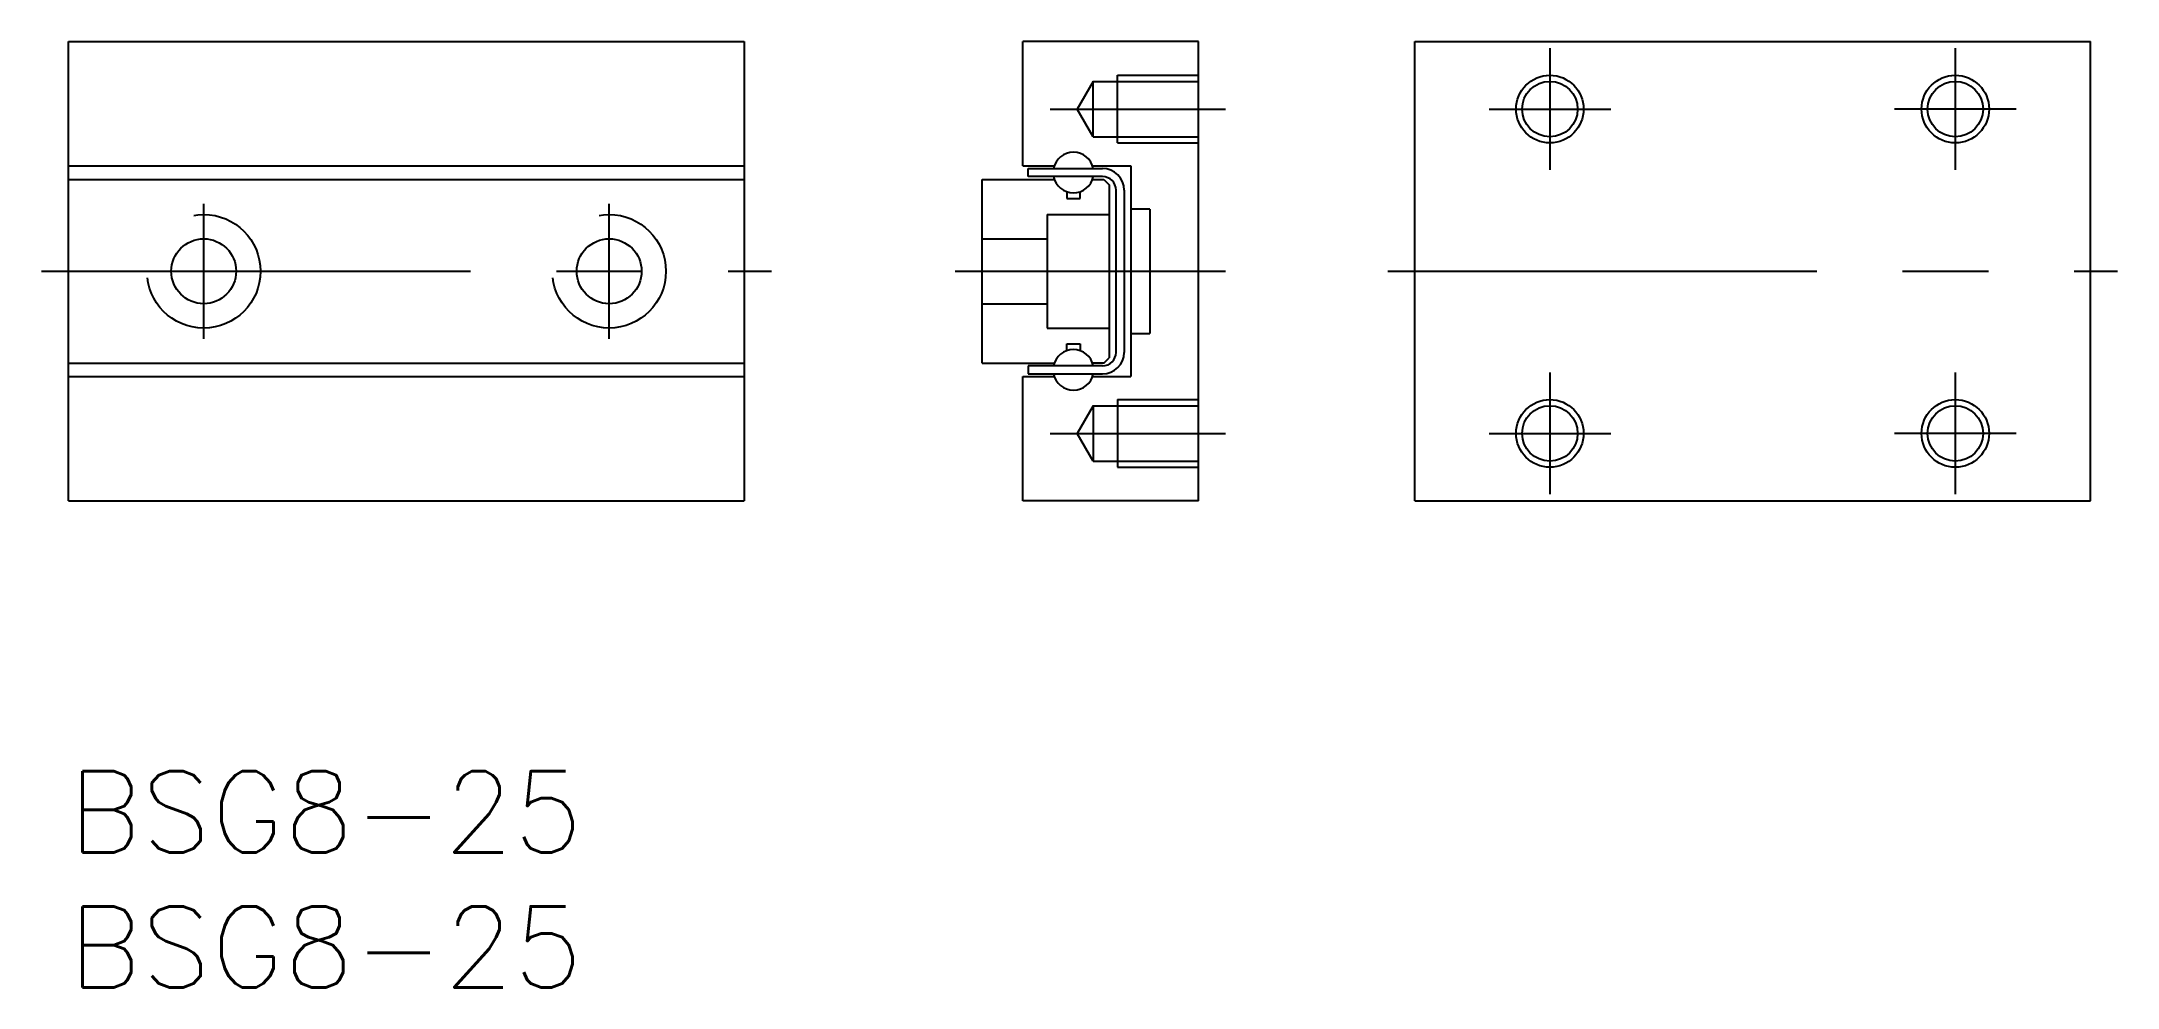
# Model space of a CAD drawing. Extents: x -1 to 75.8, y -8 to 27.
import ezdxf

# ---------------------------------------------------------------- set-up
doc = ezdxf.new("R2010")
doc.units = 0
doc.header["$LTSCALE"] = 0.5
doc.linetypes.add('CENTER', pattern=[50.8, 31.75, -6.35, 6.35, -6.35])
doc.linetypes.add('DASHED', pattern=[19.05, 12.7, -6.35])
for name, color, linetype in [('MSM_CENTER', 1, 'CENTER'), ('MSM_CONTINUOUS', 7, 'CONTINUOUS'), ('MSM_DASHED', 4, 'DASHED'), ('MSM_NARROW', 5, 'CONTINUOUS'), ('MSM_PART_NUMBER', 7, 'CONTINUOUS')]:
    doc.layers.add(name, color=color, linetype=linetype)
doc.styles.get("Standard").update_dxf_attribs({"font": 'txt.shx', "height": 3, "bigfont": 'bigfont.shx'})

# ---------------------------------------------------------------- blocks, each defined once
blk = doc.blocks.new('*U2')
at = {"layer": 'MSM_PART_NUMBER'}
blk.add_text('BSG8-25', height=3, dxfattribs=at).set_placement((0, -3))
blk = doc.blocks.new('*U3')
at = {"layer": 'MSM_PART_NUMBER'}
blk.add_text('BSG8-25', height=3, dxfattribs=at).set_placement((0, -8))

msp = doc.modelspace()

# ---------------------------------------------------------------- linework, layer by layer
at = {"layer": 'MSM_CENTER'}
for p, q in [((54.802, 26.75), (54.802, 22.25)), ((69.802, 26.75), (69.802, 22.25)), ((36.31, 24.5), (42.802, 24.5)), ((52.552, 24.5), (57.052, 24.5)), ((72.052, 24.5), (67.552, 24.5)), ((5, 16), (5, 21)), ((20, 16), (20, 21)), ((-1, 18.5), (26, 18.5)), ((32.802, 18.5), (42.802, 18.5)), ((48.802, 18.5), (75.802, 18.5)), ((54.802, 14.75), (54.802, 10.25)), ((69.802, 14.75), (69.802, 10.25)), ((36.31, 12.5), (42.802, 12.5)), ((52.552, 12.5), (57.052, 12.5)), ((72.052, 12.5), (67.552, 12.5))]:
    msp.add_line(p, q, dxfattribs=at)
at = {"layer": 'MSM_CONTINUOUS'}
for p, q in [((0, 27), (25, 27)), ((0, 10), (0, 27)), ((25, 27), (25, 10)), ((35.302, 22.4), (35.302, 27)), ((41.802, 27), (35.302, 27)), ((41.802, 10), (41.802, 27)), ((49.802, 27), (74.802, 27)), ((49.802, 10), (49.802, 27)), ((74.802, 10), (74.802, 27)), ((35.302, 22.4), (35.302, 23.044)), ((0, 22.4), (25, 22.4)), ((35.302, 22.4), (36.469, 22.4)), ((35.502, 22), (35.502, 22.3)), ((35.502, 22.3), (38.252, 22.3)), ((37.884, 22.4), (39.302, 22.4)), ((39.302, 22.4), (39.302, 14.6)), ((0, 21.9), (25, 21.9)), ((33.802, 15.1), (33.802, 21.9)), ((33.802, 21.9), (36.469, 21.9)), ((38.252, 22), (35.502, 22)), ((37.884, 21.9), (38.302, 21.9)), ((38.302, 21.9), (38.502, 21.7)), ((38.502, 21.7), (38.502, 15.3)), ((36.927, 21.443), (36.927, 21.188)), ((36.927, 21.188), (37.427, 21.188)), ((37.427, 21.188), (37.427, 21.443)), ((38.752, 15.5), (38.752, 21.5)), ((39.052, 21.5), (39.052, 15.5)), ((40.002, 20.8), (39.302, 20.8)), ((40.002, 20.8), (40.002, 16.2)), ((39.302, 16.2), (40.002, 16.2)), ((36.927, 15.812), (37.427, 15.812)), ((36.927, 15.557), (36.927, 15.812)), ((37.427, 15.812), (37.427, 15.557)), ((0, 15.1), (25, 15.1)), ((0, 14.6), (25, 14.6)), ((33.802, 15.1), (36.469, 15.1)), ((35.302, 10), (35.302, 14.6)), ((35.302, 14.6), (36.469, 14.6)), ((35.502, 15), (35.502, 14.7)), ((38.252, 15), (35.502, 15)), ((35.502, 14.7), (38.252, 14.7)), ((35.637, 15.1), (35.683, 15.1)), ((38.302, 15.1), (37.884, 15.1)), ((37.884, 14.6), (39.302, 14.6)), ((38.302, 15.1), (38.502, 15.3)), ((0, 10), (25, 10)), ((41.802, 10), (35.302, 10)), ((41.802, 10), (35.302, 10)), ((49.802, 10), (74.802, 10))]:
    msp.add_line(p, q, dxfattribs=at)
for centre, radius in [((54.802, 24.5), 1.025), ((69.802, 24.5), 1.025), ((5, 18.5), 1.2), ((20, 18.5), 1.2), ((54.802, 12.5), 1.025), ((69.802, 12.5), 1.025)]:
    msp.add_circle(centre, radius, dxfattribs=at)
for centre, radius, start, end in [((37.177, 22.15), 0.75, 11.47723, 168.46304), ((38.252, 21.5), 0.8, 0, 90), ((37.177, 22.15), 0.75, 191.53696, 348.36956), ((38.252, 21.5), 0.5, 0, 90), ((37.177, 14.85), 0.75, 11.63044, 168.46304), ((38.252, 15.5), 0.5, 270, 0), ((38.252, 15.5), 0.8, 270, 0), ((37.177, 14.85), 0.75, 191.53696, 348.52277)]:
    msp.add_arc(centre, radius, start, end, dxfattribs=at)
at = {"layer": 'MSM_DASHED'}
for p, q in [((37.902, 25.525), (37.31, 24.5)), ((37.902, 23.475), (37.902, 25.525)), ((37.902, 25.525), (41.802, 25.525)), ((38.802, 23.25), (38.802, 25.75)), ((38.802, 25.75), (41.802, 25.75)), ((37.902, 23.475), (37.31, 24.5)), ((37.902, 23.475), (41.802, 23.475)), ((38.802, 23.25), (41.802, 23.25)), ((36.202, 20.6), (38.502, 20.6)), ((36.202, 20.6), (36.202, 16.4)), ((33.802, 19.7), (36.202, 19.7)), ((33.802, 17.3), (36.202, 17.3)), ((36.202, 16.4), (38.502, 16.4)), ((37.902, 13.525), (37.31, 12.5)), ((37.902, 13.525), (41.802, 13.525)), ((37.902, 13.525), (37.902, 11.475)), ((38.802, 13.75), (41.802, 13.75)), ((38.802, 13.75), (38.802, 11.25)), ((37.902, 11.475), (37.31, 12.5)), ((37.902, 11.475), (41.802, 11.475)), ((38.802, 11.25), (41.802, 11.25))]:
    msp.add_line(p, q, dxfattribs=at)
for centre in [(5, 18.5), (20, 18.5)]:
    msp.add_circle(centre, 2.1, dxfattribs=at)
at = {"layer": 'MSM_NARROW'}
for centre in [(54.802, 24.5), (69.802, 24.5), (54.802, 12.5), (69.802, 12.5)]:
    msp.add_circle(centre, 1.25, dxfattribs=at)

# ---------------------------------------------------------------- block references
at = {"layer": 'MSM_CONTINUOUS'}
for name in ['*U2', '*U3']:
    msp.add_blockref(name, (0, 0), dxfattribs=at)

doc.saveas('drawing.dxf')
